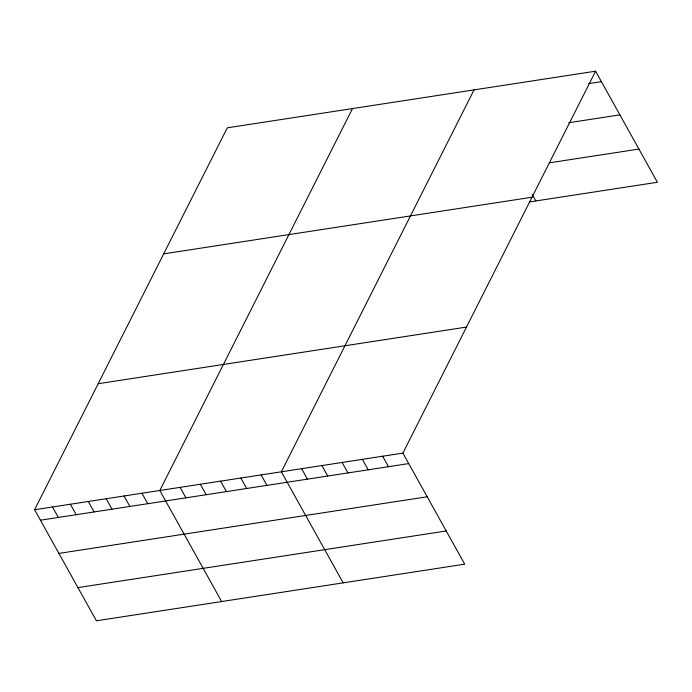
<?xml version="1.0" encoding="UTF-8"?>
<svg xmlns="http://www.w3.org/2000/svg" width="692" height="692" viewBox="0 0 692 692"><rect width="100%" height="100%" fill="white"/><g stroke="black" fill="none" stroke-linecap="round" stroke-linejoin="round"><path stroke-width="1.04" d="M595.587 71.198L402.9 453.113L464.713 564.179L96.413 620.802L34.6 509.736L227.287 127.821L595.587 71.198L657.4 182.264L529.466 201.934M352.505 108.575L159.817 490.49L221.639 601.547M474.046 89.891L281.359 471.797L343.171 582.863M588.615 83.637L601.409 81.665M568.712 122.735L619.885 114.863M549.37 162.836L638.924 149.065M163.701 253.852L532.001 197.237M98.186 383.705L466.486 327.082M34.6 509.736L402.9 453.113M40.421 520.202L408.721 463.579M58.898 553.401L427.198 496.778M77.936 587.603L446.236 530.98M532.269 194.495L535.859 200.948M382.641 456.227L388.463 466.693M362.383 459.341L368.213 469.807M342.125 462.455L347.955 472.921M321.875 465.569L327.697 476.035M301.617 468.683L307.438 479.149M261.1 474.911L266.93 485.377M240.851 478.034L246.672 488.5M220.592 481.148L226.414 491.614M200.334 484.262L206.155 494.728M180.076 487.376L185.906 497.842M141.929 493.24L147.759 503.707M124.041 495.982L129.871 506.449M106.153 498.733L111.983 509.2M88.265 501.484L94.095 511.95M70.376 504.234L76.206 514.701M52.488 506.985L58.318 517.452"/></g></svg>
